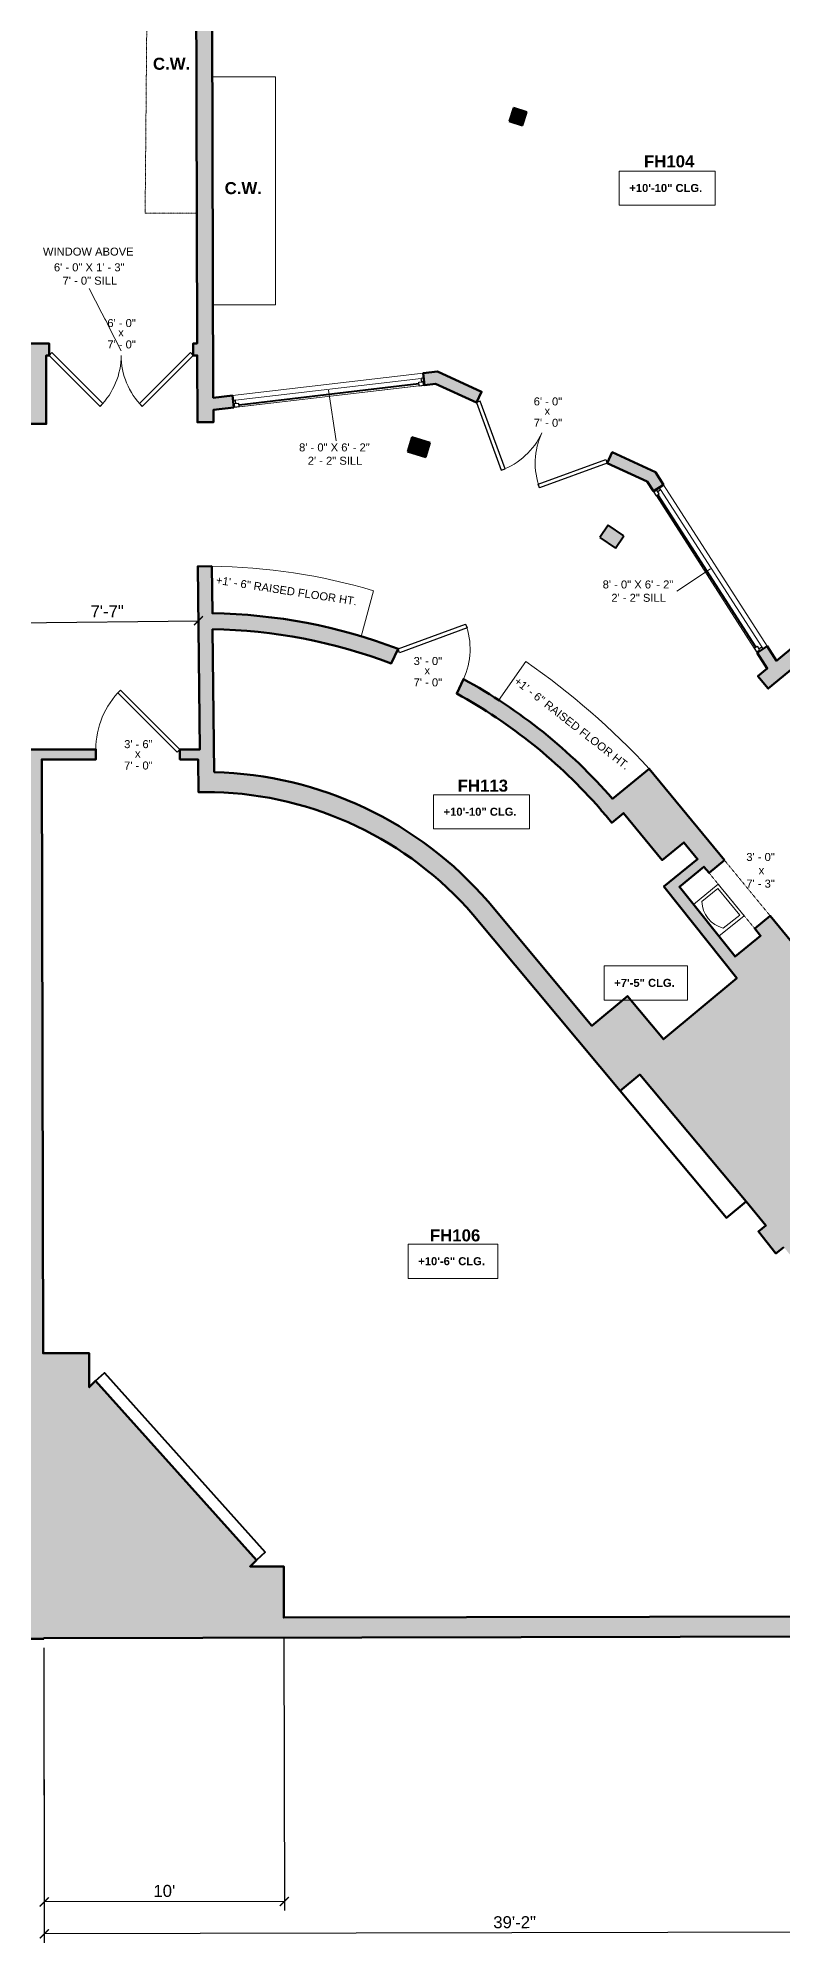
# Model space of a CAD drawing. Header units: inches. Extents: x -2078 to 106214, y -964 to 6385.
# Drawn here: x 80421 to 80793, y 3438 to 4390 of the extents above; entities that cross this region are included whole.
import ezdxf

# ---------------------------------------------------------------- set-up
doc = ezdxf.new("R2010")
doc.units = ezdxf.units.IN
doc.header["$MEASUREMENT"] = 0
doc.linetypes.add('HIDDEN2', pattern=[0.1875, 0.125, -0.0625])
doc.linetypes.add('Overhead', pattern=[0.15625, 0.09375, -0.0625])
for name, color, linetype, lineweight in [('A-ANNO', 2, 'Continuous', 5), ('A-ANNO-DIMS', 1, 'Continuous', 9), ('A-COLS', 3, 'Continuous', 9), ('A-DETAIL-3', 40, 'Continuous', 15), ('A-DOOR', 1, 'Continuous', 18), ('A-GLAZ', 2, 'Continuous', 30), ('A-HIDDEN', 2, 'HIDDEN2', 18), ('A-WALL', 3, 'Continuous', 40), ('A-WINDOWS', 2, 'Continuous', 18)]:
    doc.layers.add(name, color=color, linetype=linetype, lineweight=lineweight)
doc.layers.add('A-HATCH', color=9, linetype='Continuous')
doc.styles.add('Arial_1', font='arial.ttf', dxfattribs={"height": 0.0625})
doc.styles.add('Arial_2', font='arial.ttf', dxfattribs={"height": 3})
doc.styles.add('Arial_B', font='arialbd.ttf', dxfattribs={"height": 4.5})
doc.styles.add('Arial_B_1', font='arialbd.ttf', dxfattribs={"height": 3})
doc.styles.add('JC', font='arial.ttf', dxfattribs={"height": 0.125})
doc.dimstyles.new('JC-DIMS', dxfattribs={"dimtxt": 0.125, "dimasz": 0.09375, "dimexe": 0.09375, "dimexo": 0.09375, "dimgap": 0.046875, "dimtad": 1, "dimdec": 1, "dimzin": 0, "dimdsep": 46, "dimlunit": 4, "dimtxsty": 'JC', "dimblk": 'ARCHTICK', "dimcen": 0.09, "dimclrd": 1, "dimclre": 1, "dimclrt": 256, "dimadec": 0, "dimazin": 0, "dimtfac": 1, "dimtdec": 1, "dimtofl": 0, "dimtmove": 1, "dimatfit": 3, "dimfxl": 1, "dimtolj": 1, "dimtzin": 0, "dimarcsym": 0})

# ---------------------------------------------------------------- blocks, each defined once
blk = doc.blocks.new('JC_COLUMN SQUARE - COLUMN - SQUARE-1489793-1ST FLOOR EXISTING MAIN FLOOR PLAN _FELDMAN HALL_')
at = {"layer": 'A-HATCH'}
blk.add_hatch(color=256, dxfattribs=at).paths.add_polyline_path([(4.75, -3.75), (4.75, 3.75), (-4.75, 3.75), (-4.75, -3.75)])
at = {"layer": 'A-COLS', "lineweight": 40}
for p, q in [((4.75, 3.75), (-4.75, 3.75)), ((-4.75, 3.75), (-4.75, -3.75)), ((4.75, -3.75), (4.75, 3.75)), ((-4.75, -3.75), (4.75, -3.75))]:
    blk.add_line(p, q, dxfattribs=at)
blk = doc.blocks.new('JC_COLUMN SQUARE - COLUMN - SQUARE-1489794-1ST FLOOR EXISTING MAIN FLOOR PLAN _FELDMAN HALL_')
at = {"layer": 'A-HATCH'}
blk.add_hatch(color=256, dxfattribs=at).paths.add_polyline_path([(3.5, -3.5), (3.5, 3.5), (-3.5, 3.5), (-3.5, -3.5)])
at = {"layer": 'A-COLS', "lineweight": 40}
for p, q in [((3.5, 3.5), (-3.5, 3.5)), ((-3.5, 3.5), (-3.5, -3.5)), ((3.5, -3.5), (3.5, 3.5)), ((-3.5, -3.5), (3.5, -3.5))]:
    blk.add_line(p, q, dxfattribs=at)
blk = doc.blocks.new('JC_DOUBLE DOOR - DOUBLE DOOR-1507217-1ST FLOOR EXISTING MAIN FLOOR PLAN _FELDMAN HALL_')
at = {"layer": 'A-DOOR', "lineweight": 30}
for p, q in [((-36, 3), (-10.54, 28.46)), ((-9.13, 27.04), (-34.59, 1.59)), ((-10.54, 28.46), (-9.13, 27.04)), ((10.54, 28.46), (9.13, 27.04)), ((9.13, 27.04), (34.59, 1.59)), ((36, 3), (10.54, 28.46)), ((-34.59, 1.59), (-36, 3)), ((34.59, 1.59), (36, 3))]:
    blk.add_line(p, q, dxfattribs=at)
at = {"layer": 'A-DOOR', "lineweight": 9}
for centre, start, end in [((-36, 3), 0, 45), ((36, 3), 135, 180)]:
    blk.add_arc(centre, 36, start, end, dxfattribs=at)
blk = doc.blocks.new('JC_FIXED WINDOW - MUNTIN - FIXED WINDOW-1509754-1ST FLOOR EXISTING MAIN FLOOR PLAN _FELDMAN HALL_')
at = {"layer": 'A-GLAZ'}
for p, q in [((-44, 5), (-44, -5)), ((-41.25, 5), (-44, 5)), ((-44, 1.5), (-42.75, 1.5)), ((-43.5, 5), (-43.5, 3.25)), ((-43.5, 3.25), (-42.75, 3.25)), ((-41.25, 3.25), (-42.75, 3.25)), ((-42.75, 3.25), (-42.75, 1.5)), ((-41.25, 5), (-41.25, 3.25)), ((41.25, 5), (44, 5)), ((41.25, 5), (41.25, 3.25)), ((41.25, 3.25), (43.5, 3.25)), ((42.75, 3.25), (42.75, 1.5)), ((42.75, 1.5), (44, 1.5)), ((43.5, 5), (43.5, 3.25)), ((44, 5), (44, -5))]:
    blk.add_line(p, q, dxfattribs=at)
at = {"layer": 'A-GLAZ', "lineweight": 9}
for p, q in [((42.75, 1.5), (-42.75, 1.5)), ((41.25, 5), (-41.25, 5))]:
    blk.add_line(p, q, dxfattribs=at)
at = {"layer": 'A-GLAZ', "lineweight": 40}
blk.add_line((-41.25, 4.125), (41.25, 4.125), dxfattribs=at)
at = {"layer": 'A-WINDOWS'}
for p, q in [((44, 5), (-44, 5)), ((-44, -5), (44, -5))]:
    blk.add_line(p, q, dxfattribs=at)
blk = doc.blocks.new('JC_FIXED WINDOW - MUNTIN - FIXED WINDOW-1529674-1ST FLOOR EXISTING MAIN FLOOR PLAN _FELDMAN HALL_')
at = {"layer": 'A-GLAZ'}
for p, q in [((-48, 3), (-48, -3)), ((-45.25, 3), (-48, 3)), ((-47.5, 3), (-47.5, 1.25)), ((-47.5, 1.25), (-46.75, 1.25)), ((-45.25, 1.25), (-46.75, 1.25)), ((-46.75, 1.25), (-46.75, -0.5)), ((-45.25, 3), (-45.25, 1.25)), ((45.25, 3), (48, 3)), ((45.25, 3), (45.25, 1.25)), ((45.25, 1.25), (47.5, 1.25)), ((46.75, 1.25), (46.75, -0.5)), ((47.5, 3), (47.5, 1.25)), ((48, 3), (48, -3)), ((-48, -0.5), (-46.75, -0.5)), ((46.75, -0.5), (48, -0.5))]:
    blk.add_line(p, q, dxfattribs=at)
at = {"layer": 'A-GLAZ', "lineweight": 9}
for p, q in [((45.25, 3), (-45.25, 3)), ((46.75, -0.5), (-46.75, -0.5))]:
    blk.add_line(p, q, dxfattribs=at)
at = {"layer": 'A-GLAZ', "lineweight": 40}
blk.add_line((-45.25, 2.125), (45.25, 2.125), dxfattribs=at)
at = {"layer": 'A-WINDOWS'}
for p, q in [((48, 3), (-48, 3)), ((-48, -3), (48, -3))]:
    blk.add_line(p, q, dxfattribs=at)
blk = doc.blocks.new('JC_OPENING DOOR - OPENING DOOR-1512686-1ST FLOOR EXISTING MAIN FLOOR PLAN _FELDMAN HALL_')
at = {"color": 1, "linetype": 'Overhead'}
for p, q in [((17.68, 5), (-18.32, 5)), ((-18.32, -5), (17.68, -5))]:
    blk.add_line(p, q, dxfattribs=at)
at = {"color": 1}
for p, q in [((-18.32, 5), (-18.32, -5)), ((17.68, -5), (17.68, 5))]:
    blk.add_line(p, q, dxfattribs=at)
blk = doc.blocks.new('JC_SINGLE DOOR-NO TRIM - SINGLE DOOR-1508627-1ST FLOOR EXISTING MAIN FLOOR PLAN _FELDMAN HALL_')
at = {"layer": 'A-DOOR', "lineweight": 30}
for p, q in [((-8.87, -28.04), (16.59, -2.59)), ((18, -4), (-7.46, -29.46)), ((16.59, -2.59), (18, -4)), ((-7.46, -29.46), (-8.87, -28.04))]:
    blk.add_line(p, q, dxfattribs=at)
at = {"layer": 'A-DOOR', "lineweight": 9}
blk.add_arc((18, -4), 36, 180, 225, dxfattribs=at)
blk = doc.blocks.new('JC_SINGLE DOOR-NO TRIM - SINGLE DOOR-1513114-1ST FLOOR EXISTING MAIN FLOOR PLAN _FELDMAN HALL_')
at = {"layer": 'A-DOOR', "lineweight": 30}
for p, q in [((-8.7, 32.2), (-10.11, 30.78)), ((-10.11, 30.78), (19.59, 1.09)), ((21, 2.5), (-8.7, 32.2)), ((19.59, 1.09), (21, 2.5))]:
    blk.add_line(p, q, dxfattribs=at)
at = {"layer": 'A-DOOR', "lineweight": 9}
blk.add_arc((21, 2.5), 42, 135, 180, dxfattribs=at)
blk = doc.blocks.new('_ArchTick')
at = {"color": 0, "linetype": 'ByBlock', "const_width": 0.15}
blk.add_lwpolyline([(-0.5, -0.5), (0.5, 0.5)], dxfattribs=at)
blk = doc.blocks.new('*D2980')
at = {"layer": 'A-ANNO-DIMS', "color": 1, "lineweight": -2, "transparency": 16777216}
for p, q in [((80543.98, 3591.13), (80544.27, 3454.28)), ((80424.01, 3585.59), (80424.29, 3454.03)), ((80544.26, 3458.78), (80424.28, 3458.53))]:
    blk.add_line(p, q, dxfattribs=at)
at = {"layer": 'Defpoints', "color": 0, "transparency": 16777216}
for p in [(80543.97, 3595.63), (80424, 3590.09), (80424.28, 3458.53)]:
    blk.add_point(p, dxfattribs=at)
at = {"layer": 'A-ANNO-DIMS', "color": 1, "lineweight": -2, "transparency": 16777216, "xscale": 4.5, "yscale": 4.5, "zscale": 4.5}
for p, rotation in [((80424.28, 3458.53), 180.1213242115577), ((80544.26, 3458.78), 0.121324211557674)]:
    blk.add_blockref('_ArchTick', p, dxfattribs=dict(at, rotation=rotation))
at = {"layer": 'A-ANNO-DIMS', "color": 2, "transparency": 16777216, "insert": (80484.26, 3463.97), "char_height": 6, "width": 0.4874, "attachment_point": 5, "rotation": 0.12132, "style": 'JC'}
blk.add_mtext("\\A1;10'", dxfattribs=at)
blk = doc.blocks.new('*D2982')
at = {"layer": 'A-ANNO-DIMS', "color": 1, "lineweight": -2, "transparency": 16777216}
for p, q in [((80893.86, 3660.52), (80894.33, 3439.02)), ((80424.01, 3585.59), (80424.32, 3438.03)), ((80894.32, 3443.52), (80424.31, 3442.53))]:
    blk.add_line(p, q, dxfattribs=at)
at = {"layer": 'Defpoints', "color": 0, "transparency": 16777216}
for p in [(80893.86, 3665.02), (80424, 3590.09), (80424.31, 3442.53)]:
    blk.add_point(p, dxfattribs=at)
at = {"layer": 'A-ANNO-DIMS', "color": 1, "lineweight": -2, "transparency": 16777216, "xscale": 4.5, "yscale": 4.5, "zscale": 4.5}
for p, rotation in [((80424.31, 3442.53), 180.1213242115577), ((80894.32, 3443.52), 0.121324211557674)]:
    blk.add_blockref('_ArchTick', p, dxfattribs=dict(at, rotation=rotation))
at = {"layer": 'A-ANNO-DIMS', "color": 2, "transparency": 16777216, "insert": (80659.31, 3448.34), "char_height": 6, "width": 0.4874, "attachment_point": 5, "rotation": 0.12132, "style": 'JC'}
blk.add_mtext('\\A1;39\'-2"', dxfattribs=at)
blk = doc.blocks.new('JC- existing door Tag_quad - JC- existing door Tag_quad-839775-1ST FLOOR EXISTING MAIN FLOOR PLAN _FELDMAN HALL_')
at = {"layer": 'A-ANNO', "insert": (-0.023, 0.038), "char_height": 0.0625, "width": 0.0505, "attachment_point": 1, "style": 'Arial_1', "bg_fill": 3, "box_fill_scale": 1.25, "bg_fill_color": 256, "bg_fill_true_color": 13158600, "bg_fill_transparency": 0}
blk.add_mtext('x', dxfattribs=at)
blk = doc.blocks.new('*D3012')
at = {"layer": 'A-ANNO-DIMS', "color": 1, "lineweight": -2, "transparency": 16777216}
for p, q in [((80411.02, 4039.26), (80410.27, 4102.54)), ((80410.32, 4098.04), (80501.32, 4099.11)), ((80501.3, 4100.27), (80501.37, 4094.61))]:
    blk.add_line(p, q, dxfattribs=at)
at = {"layer": 'Defpoints', "color": 0, "transparency": 16777216}
for p in [(80501.25, 4104.77), (80501.32, 4099.11), (80411.07, 4034.76)]:
    blk.add_point(p, dxfattribs=at)
at = {"layer": 'A-ANNO-DIMS', "color": 1, "lineweight": -2, "transparency": 16777216, "xscale": 4.5, "yscale": 4.5, "zscale": 4.5}
for p, rotation in [((80410.32, 4098.04), 180.6758256512816), ((80501.32, 4099.11), 0.6758256512815601)]:
    blk.add_blockref('_ArchTick', p, dxfattribs=dict(at, rotation=rotation))
at = {"layer": 'A-ANNO-DIMS', "color": 2, "transparency": 16777216, "insert": (80455.76, 4103.82), "char_height": 6, "width": 0.4008, "attachment_point": 5, "rotation": 0.67583, "style": 'JC'}
blk.add_mtext('\\A1;7\'-7"', dxfattribs=at)

msp = doc.modelspace()

# ---------------------------------------------------------------- linework, layer by layer
at = {"layer": 'A-ANNO'}
for p, q in [((80566.322, 4214.319), (80570.127, 4189.102)), ((80757.102, 4125.118), (80740.323, 4113.906))]:
    msp.add_line(p, q, dxfattribs=at)
at = {"layer": 'A-ANNO', "flags": 128}
for points in [[(80711.497, 4323.932), (80759.583, 4323.932), (80759.583, 4306.864), (80711.497, 4306.864)], [(80618.708, 4012.053), (80666.793, 4012.053), (80666.793, 3994.984), (80618.708, 3994.984)], [(80703.984, 3926.502), (80745.72, 3926.502), (80745.72, 3909.433), (80703.984, 3909.433)], [(80606.052, 3787.331), (80650.963, 3787.331), (80650.963, 3770.263), (80606.052, 3770.263)]]:
    msp.add_lwpolyline(points, close=True, dxfattribs=at)
at = {"layer": 'A-DETAIL-3', "lineweight": 9}
for p, q in [((80582.656, 4091.301), (80588.853, 4114.058)), ((80664.92, 4078.713), (80651.305, 4059.245))]:
    msp.add_line(p, q, dxfattribs=at)
for points in [[(80508.319, 4371.111), (80539.819, 4371.111), (80539.819, 4257.101), (80508.633, 4257.101)], [(80748.672, 3957.248), (80761.043, 3967.403), (80774.021, 3951.593), (80761.27, 3941.434)], [(80763.566, 3945.415), (80771.78, 3951.959), (80760.835, 3965.292), (80752.912, 3958.789)]]:
    msp.add_lwpolyline(points, dxfattribs=at)
for centre, radius, start, end in [((80504.795, 3832.976), 293.381, 73.350521, 89.384285), ((80442.877, 3760.858), 387.731, 42.967149, 55.063125), ((80766.831, 3958.947), 13.92, 180.650711, 256.435749)]:
    msp.add_arc(centre, radius, start, end, dxfattribs=at)
at = {"layer": 'A-HIDDEN'}
for p, q in [((80474.694, 4302.949), (80476.783, 4541.736)), ((80500.507, 4302.949), (80474.694, 4302.949))]:
    msp.add_line(p, q, dxfattribs=at)
at = {"layer": 'A-WALL', "lineweight": 60}
for points in [[(80499.848, 4541.736), (80500.687, 4237.761), (80498.703, 4237.761), (80498.703, 4231.761), (80500.703, 4231.761), (80500.795, 4198.339), (80508.795, 4198.361), (80508.778, 4204.524), (80519.002, 4205.727), (80518.301, 4211.686), (80508.762, 4210.563), (80508.065, 4463.007)], [(80712.128, 3864.01), (80765.162, 3800.536), (80774.969, 3808.653)], [(80169.548, 3590.089), (80424.001, 3590.089), (80424.001, 3590.363), (80821.541, 3591.296)]]:
    msp.add_lwpolyline(points, dxfattribs=at)
at = {"layer": 'A-WALL', "lineweight": 60, "flags": 128}
msp.add_lwpolyline([(80780.505, 4083.103), (80785.562, 4075.224), (80780.902, 4071.354), (80786.013, 4065.2), (80806.602, 4082.297), (80833.902, 4049.316), (80840.064, 4054.417), (80812.756, 4087.408), (81007.327, 4249.121), (81007.504, 4248.908), (81015.207, 4255.284), (81010.337, 4261.168, 0.0011011), (81008.359, 4263.455), (81001.212, 4256.433), (81001.714, 4255.854), (81002.214, 4255.275), (80790.213, 4079.086), (80785.554, 4086.344)], format="xyb", close=True, dxfattribs=at)
at = {"layer": 'A-WALL', "lineweight": 60}
for points in [[(80211.83, 4230.953), (80214.275, 4230.953), (80214.522, 4197.535), (80425.279, 4197.535), (80425.279, 4231.761), (80426.703, 4231.761), (80426.703, 4237.761), (80416.279, 4237.761), (80416.279, 4207.535), (80222.448, 4207.535), (80222.231, 4237.012), (80214.231, 4237.012), (80214.231, 4236.953), (80211.83, 4236.953)], [(80614.344, 4216.952), (80619.838, 4217.598), (80640.259, 4208.146), (80642.779, 4213.591), (80620.82, 4223.756), (80613.642, 4222.911)], [(80733.699, 4167.133), (80729.704, 4173.358), (80708.119, 4183.348), (80705.599, 4177.903), (80725.598, 4168.646), (80728.649, 4163.892)]]:
    msp.add_lwpolyline(points, close=True, dxfattribs=at)
at = {"layer": 'A-WALL'}
msp.add_lwpolyline([(80449.918, 3719.022), (80454.383, 3723.029), (80534.754, 3633.46), (80530.288, 3629.453)], dxfattribs=at)

# ---------------------------------------------------------------- block references
at = {"layer": 'A-COLS'}
for name, p, rotation in [('JC_COLUMN SQUARE - COLUMN - SQUARE-1489794-1ST FLOOR EXISTING MAIN FLOOR PLAN _FELDMAN HALL_', (80661.02, 4351.171), 342), ('JC_COLUMN SQUARE - COLUMN - SQUARE-1489793-1ST FLOOR EXISTING MAIN FLOOR PLAN _FELDMAN HALL_', (80611.452, 4185.957), 342.7085207943595), ('JC_COLUMN SQUARE - COLUMN - SQUARE-1489793-1ST FLOOR EXISTING MAIN FLOOR PLAN _FELDMAN HALL_', (80707.92, 4141.129), 325.7085207943596)]:
    msp.add_blockref(name, p, dxfattribs=dict(at, rotation=rotation))
at = {"layer": 'A-DOOR', "rotation": 129.3810887830266}
msp.add_blockref('JC_OPENING DOOR - OPENING DOOR-1512686-1ST FLOOR EXISTING MAIN FLOOR PLAN _FELDMAN HALL_', (80771.524, 3962.515), dxfattribs=at)
at = {"layer": 'A-WINDOWS'}
for name, p, rotation in [('JC_FIXED WINDOW - MUNTIN - FIXED WINDOW-1509754-1ST FLOOR EXISTING MAIN FLOOR PLAN _FELDMAN HALL_', (80823.104, 4406.167), 330.6863412410737), ('JC_FIXED WINDOW - MUNTIN - FIXED WINDOW-1529674-1ST FLOOR EXISTING MAIN FLOOR PLAN _FELDMAN HALL_', (80566.322, 4214.319), 186.7143977707456), ('JC_FIXED WINDOW - MUNTIN - FIXED WINDOW-1529674-1ST FLOOR EXISTING MAIN FLOOR PLAN _FELDMAN HALL_', (80757.102, 4125.118), 122.6947001495343)]:
    msp.add_blockref(name, p, dxfattribs=dict(at, rotation=rotation))

# ---------------------------------------------------------------- texts
at = {"layer": 'A-ANNO', "attachment_point": 1}
for s, insert, char_height, width, style in [('C.W.', (80478.6, 4380.591), 6, 22.624, 'Arial_B'), ('FH104', (80723.956, 4331.801), 6, 75.346, 'Arial_B'), ('C.W.', (80514.43, 4318.4), 6, 22.624, 'Arial_B'), ('+10\'-10" CLG.', (80716.617, 4317.479), 4, 45.652, 'Arial_B_1'), ('WINDOW ABOVE', (80423.627, 4285.664), 4, 52.318, 'Arial_2'), ('6\' - 0" X 1\' - 3"', (80429.112, 4277.809), 4, 52.318, 'Arial_2'), ('7\' - 0" SILL', (80433.445, 4271.143), 4, 52.318, 'Arial_2'), ('8\' - 0" X 6\' - 2"', (80551.62, 4187.769), 4, 44.642, 'Arial_2'), ('2\' - 2" SILL', (80555.953, 4181.102), 4, 34.138, 'Arial_2'), ('8\' - 0" X 6\' - 2"', (80703.309, 4119.237), 4, 44.642, 'Arial_2'), ('2\' - 2" SILL', (80707.642, 4112.571), 4, 34.138, 'Arial_2'), ('FH113', (80630.854, 4019.649), 6, 59.388, 'Arial_B'), ('+10\'-10" CLG.', (80623.828, 4005.599), 4, 45.652, 'Arial_B_1'), ('3\' - 0"', (80775.069, 3982.993), 4, 17.978, 'Arial_2'), ('x', (80781.236, 3976.326), 4, 3.232, 'Arial_2'), ('7\' - 3"', (80775.069, 3969.66), 4, 17.978, 'Arial_2'), ('+7\'-5" CLG.', (80709.104, 3920.048), 4, 37.976, 'Arial_B_1'), ('FH106', (80616.991, 3794.791), 6, 75.346, 'Arial_B'), ('+10\'-6" CLG.', (80611.172, 3780.878), 4, 41.814, 'Arial_B_1')]:
    msp.add_mtext(s, dxfattribs=dict(at, insert=insert, char_height=char_height, width=width, style=style))
at = {"layer": 'A-ANNO', "char_height": 4, "width": 17.978, "attachment_point": 1, "style": 'Arial_2', "bg_fill": 3, "box_fill_scale": 1.25, "bg_fill_color": 256, "bg_fill_true_color": 13158600, "bg_fill_transparency": 0}
for s, insert in [('6\' - 0"', (80455.818, 4249.945)), ('6\' - 0"', (80668.851, 4210.762)), ('3\' - 0"', (80608.85, 4080.97)), ('3\' - 6"', (80464.209, 4039.398))]:
    msp.add_mtext(s, dxfattribs=dict(at, insert=insert))
at = {"layer": 'A-ANNO', "char_height": 4, "width": 89.284, "attachment_point": 1, "style": 'Arial_2'}
for insert, rotation in [((80510.451, 4121.547), 351.263923), ((80661.143, 4071.296), 322.01494)]:
    msp.add_mtext('+1\' - 6" RAISED FLOOR HT.', dxfattribs=dict(at, insert=insert, rotation=rotation))

# ---------------------------------------------------------------- dimensions: what is measured, and where the dimension line sits
at = {"layer": 'A-ANNO-DIMS'}
for base, p1, picture, middle in [((80424.314, 3442.527), (80893.855, 3665.022), '*D2982', (80659.308, 3448.34)), ((80424.28, 3458.527), (80543.969, 3595.633), '*D2980', (80484.258, 3463.968))]:
    dim = msp.add_linear_dim(base=base, p1=p1, p2=(80424.001, 3590.089), angle=0.121324, dimstyle='JC-DIMS', override={"dimclrt": 2}, dxfattribs=at)
    dim.commit()
    dim.dimension.update_dxf_attribs({"geometry": picture, "text_midpoint": middle})

# ---------------------------------------------------------------- next in the draw order: texts
at = {"layer": 'A-ANNO', "char_height": 4, "width": 17.978, "attachment_point": 1, "style": 'Arial_2', "bg_fill": 3, "box_fill_scale": 1.25, "bg_fill_color": 256, "bg_fill_true_color": 13158600, "bg_fill_transparency": 0}
for insert in [(80455.818, 4239.264), (80668.851, 4200.08), (80608.85, 4070.289), (80464.209, 4028.717)]:
    msp.add_mtext('7\' - 0"', dxfattribs=dict(at, insert=insert))

# ---------------------------------------------------------------- next in the draw order: hatches: boundary and pattern name
at = {"layer": 'A-HATCH'}
h = msp.add_hatch(color=256, dxfattribs=at)
h.dxf.hatch_style = 1
h.paths.add_polyline_path([(79668.779, 4564.814), (79710.79, 4564.862), (79710.78, 4572.862), (79633.779, 4572.774), (79633.779, 4195.785), (79932.037, 4195.785), (79931.978, 4230.953), (79934.33, 4230.953), (79934.33, 4236.953), (79923.968, 4236.939), (79924.021, 4205.785), (79643.779, 4205.785), (79643.779, 4539.814), (79668.779, 4539.814)])
h.paths.add_polyline_path([(79850.78, 4573.022), (79848.78, 4573.019), (79848.789, 4565.019), (79850.79, 4565.022)])
h.paths.add_polyline_path([(79931.779, 4565.114), (79934.107, 4565.117), (79934.098, 4573.117), (79898.78, 4573.076), (79898.79, 4565.076), (79923.779, 4565.105), (79923.779, 4338.953), (79931.779, 4338.953)])
h.paths.add_polyline_path([(80037.08, 4236.953), (80031.33, 4236.953), (80031.33, 4230.953), (80037.08, 4230.953)])
h.paths.add_polyline_path([(80114.83, 4236.953), (80109.08, 4236.953), (80109.08, 4230.953), (80114.83, 4230.953)])
h.paths.add_polyline_path([(80425.279, 4231.761), (80426.703, 4231.761), (80426.703, 4237.761), (80416.279, 4237.761), (80416.279, 4207.535), (80222.448, 4207.535), (80222.231, 4237.012), (80214.231, 4237.012), (80214.231, 4236.953), (80211.83, 4236.953), (80211.83, 4230.953), (80214.275, 4230.953), (80214.522, 4197.535), (80425.279, 4197.535)])
h.paths.add_polyline_path([(80219.808, 4565.443), (80222.498, 4565.446), (80222.489, 4573.446), (80186.395, 4573.405), (80186.404, 4565.405), (80187.246, 4565.406), (80186.191, 4542.407), (80211.978, 4542.407), (80213.479, 4338.95), (80221.479, 4339.009)])
h.paths.add_polyline_path([(80138.395, 4573.35), (80136.098, 4573.347), (80136.107, 4565.347), (80138.404, 4565.35)])
h.paths.add_polyline_path([(80426.989, 4573.68), (80424.489, 4573.677), (80424.498, 4565.677), (80426.998, 4565.68)])
h.paths.add_polyline_path([(80507.778, 4566.891), (80536.556, 4566.055), (80550.932, 4565.368), (80565.292, 4564.41), (80579.631, 4563.184), (80593.945, 4561.688), (80608.229, 4559.924), (80606.751, 4549.288), (80614.675, 4548.188), (80617.254, 4566.751, 0.0457909), (80475.848, 4573.99), (80475.848, 4573.735), (80474.989, 4573.734), (80474.998, 4565.734), (80475.848, 4565.735), (80475.848, 4541.736), (80499.848, 4541.736), (80500.687, 4237.761), (80498.703, 4237.761), (80498.703, 4231.761), (80500.703, 4231.761), (80500.795, 4198.339), (80508.795, 4198.361), (80508.778, 4204.524), (80519.002, 4205.727), (80518.301, 4211.686), (80508.762, 4210.563), (80508.065, 4463.007), (80541.039, 4463.007), (80541.039, 4486.007), (80597.214, 4480.64), (80597.211, 4480.615, -0.0018245), (80605.084, 4479.149), (80606.605, 4478.859), (80608.862, 4488.608, 0.0005516), (80606.462, 4489.066), (80609.721, 4512.53), (80601.798, 4513.631), (80597.903, 4485.597), (80540.442, 4491.087), (80507.978, 4494.494)])
h.paths.add_polyline_path([(80620.82, 4223.756), (80613.642, 4222.911), (80614.344, 4216.952), (80619.838, 4217.598), (80640.259, 4208.146), (80642.779, 4213.591)])
h.paths.add_polyline_path([(80708.119, 4183.348), (80705.599, 4177.903), (80725.598, 4168.646), (80728.649, 4163.892), (80733.699, 4167.133), (80729.704, 4173.358)])
h.paths.add_polyline_path([(80703.209, 4465.783, 0.0093863), (80690.698, 4469.662), (80688.44, 4459.912), (80689.182, 4459.71), (80689.924, 4459.507), (80687.793, 4452.894), (80695.408, 4450.441), (80697.554, 4457.104), (80698.521, 4456.792), (80699.488, 4456.478)])
h.paths.add_polyline_path([(80787.197, 4432.087, 0.0005455), (80785.845, 4432.734), (80782.124, 4423.429), (80782.291, 4423.35)])
h.paths.add_polyline_path([(80874.38, 4382.082, 0.0045647), (80863.929, 4389.003), (80859.022, 4380.266), (80859.729, 4379.805), (80860.435, 4379.344), (80856.603, 4373.486), (80863.297, 4369.107), (80867.104, 4374.926), (80867.672, 4374.545), (80868.239, 4374.163)])
h.paths.add_polyline_path([(80949.486, 4323.371, 0.0019454), (80945.502, 4326.93), (80939.36, 4319.011, -0.0014762), (80942.34, 4316.349)])
h.paths.add_polyline_path([(81007.327, 4249.121), (81007.504, 4248.908), (81015.207, 4255.284), (81010.337, 4261.168, 0.0011011), (81008.359, 4263.455), (81001.212, 4256.433), (81001.714, 4255.854), (81002.214, 4255.275), (80790.213, 4079.086), (80785.554, 4086.344), (80780.505, 4083.103), (80785.562, 4075.224), (80780.902, 4071.354), (80786.013, 4065.2), (80806.602, 4082.297), (80833.902, 4049.316), (80840.064, 4054.417), (80812.756, 4087.408)])
h.paths.add_polyline_path([(81072.594, 4185.953), (81064.891, 4179.577), (81092.309, 4146.452), (80971.033, 4045.124), (80925.009, 4100.475), (80920.396, 4096.639), (80937.019, 4076.647), (80939.326, 4078.565), (80948.916, 4067.031), (80946.609, 4065.113), (80966.429, 4041.277), (80898.156, 3984.234), (80863.019, 4026.685), (80856.856, 4021.583), (80935.285, 3926.831), (80941.447, 3931.932), (80907.721, 3972.679), (80976.019, 4029.743), (81005.749, 3993.989), (81008.056, 3995.907), (81017.646, 3984.373), (81015.339, 3982.455), (81022.053, 3974.381), (81026.666, 3978.217), (80980.624, 4033.59), (81101.873, 4134.897), (81127.39, 4104.069), (81135.094, 4110.446)])
h.paths.add_polyline_path([(81189.878, 4028.576), (81197.582, 4034.952), (81192.48, 4041.115), (81184.777, 4034.739), (80991.171, 3871.86), (80964.402, 3904.2), (80958.239, 3899.099), (80992.831, 3857.308), (80998.994, 3862.409), (80996.272, 3865.697)], flags=17)
h.paths.add_polyline_path([(79746.936, 4053.607), (79583.042, 4107.764), (79599.796, 4098.092), (79583.67, 4100.935), (79579.32, 4088.984), (79679.614, 4055.842), (79679.614, 3874.786), (79857.634, 3874.786), (79858.295, 3484.367), (80170.315, 3484.367), (80169.548, 3590.089), (80424.001, 3590.089), (80424.001, 3590.363), (80821.541, 3591.296), (80913.234, 3668.227), (80977.185, 3590.966), (81025.415, 3631.48), (81084.245, 3560.218), (81383.734, 3810.056), (81360.815, 3837.744), (81353.112, 3831.368), (81354.221, 3830.028), (81332.882, 3811.899), (81348.415, 3793.616), (81175.401, 3649.285), (81050.801, 3799.819), (81044.638, 3794.718), (81103.367, 3723.765), (81096.892, 3718.325), (81100.751, 3713.731), (81107.193, 3719.143), (81169.258, 3644.16), (81094.004, 3581.383), (81032.249, 3656.189), (81073.185, 3690.576), (81069.326, 3695.17), (81028.429, 3660.816), (81011.529, 3681.288), (81003.522, 3674.678), (81003.325, 3674.912), (81000.119, 3672.218), (81027.133, 3640.059), (81025.889, 3639.014), (80998.875, 3671.173), (80995.668, 3668.48), (80995.81, 3668.312), (80995.334, 3667.919), (81019.049, 3639.192), (80978.465, 3605.102), (80926.812, 3667.507), (80967.662, 3701.821), (80968.011, 3701.405), (80975.668, 3707.837), (80975.319, 3708.253), (80986.86, 3717.948), (80973.353, 3734.028), (80908.848, 3679.843), (80888.385, 3704.566), (80872.208, 3691.176), (80893.855, 3665.022), (80817.892, 3601.288), (80543.969, 3600.644), (80543.969, 3626.291), (80527.126, 3626.291), (80530.288, 3629.453), (80449.918, 3719.022), (80446.762, 3715.866), (80446.762, 3732.866), (80423.699, 3732.866), (80423.07, 4029.761), (80450.095, 4029.761), (80450.095, 4034.761), (80411.07, 4034.761), (80411.07, 4038.261), (80406.07, 4038.261), (80406.07, 4029.761), (80413.07, 4029.761), (80413.735, 3715.835), (80411.785, 3715.826), (80411.812, 3709.826), (80413.748, 3709.835), (80413.98, 3600.089), (80335.98, 3600.089), (80335.98, 3709.475), (80340.063, 3709.494), (80340.035, 3715.494), (80296.036, 3715.29), (80296.064, 3709.29), (80330.98, 3709.452), (80330.98, 3600.089), (80252.98, 3600.089), (80252.98, 3628.839), (80247.98, 3628.839), (80247.98, 3600.089), (80169.475, 3600.089), (80169.306, 3623.388), (80162.306, 3623.338), (80162.531, 3592.367), (80154.133, 3592.367, -0.0313422), (80154.321, 3589.367, -0.0313422), (80154.133, 3586.367), (80162.575, 3586.367), (80163.264, 3491.367), (79866.283, 3491.367), (79865.918, 3707.367), (80090.918, 3708.411), (80092.119, 3586.367), (80106.51, 3586.367, -0.0313422), (80106.321, 3589.367, -0.0313422), (80106.51, 3592.367), (80097.061, 3592.367), (80095.689, 3731.743), (80105.629, 3731.743), (80105.629, 3736.743), (80090.64, 3736.743), (80090.869, 3713.411), (79865.909, 3712.367), (79865.388, 4020.267), (79923.387, 4021.093), (79923.273, 4028.092), (79929.894, 4028.167), (79929.894, 4034.776), (79925.894, 4034.776), (79925.894, 4033.122), (79923.216, 4033.091), (79837.614, 4031.873), (79805.925, 4031.449), (79805.964, 4024.47), (79805.979, 4023.449), (79830.614, 4023.794), (79830.614, 3886.786), (79825.529, 3886.786), (79825.529, 3881.786), (79686.614, 3881.786), (79686.614, 4023.773), (79761.975, 4024.2), (79761.936, 4031.2), (79759.936, 4031.188), (79759.936, 4044.966), (79746.936, 4044.966)])
h.paths.add_polyline_path([(79929.894, 4061.276), (79925.894, 4061.276), (79925.894, 4058.776), (79929.894, 4058.776)], flags=17)
h.paths.add_polyline_path([(80324.674, 4114.233), (79925.894, 4112.941), (79925.894, 4103.276), (79929.894, 4103.276), (79929.894, 4104.953), (80162.531, 4105.707), (80162.807, 3999.835), (80159.569, 3999.835), (80159.569, 3987.835), (80162.839, 3987.835), (80163.027, 3915.817), (80168.027, 3915.831), (80167.839, 3987.835), (80171.319, 3987.835), (80171.319, 3999.835), (80167.807, 3999.835), (80167.531, 4105.723), (80324.7, 4106.233), (80406.07, 4106.543), (80406.07, 4080.261), (80411.07, 4080.261), (80411.07, 4106.562), (80414.073, 4106.573), (80414.073, 4114.792), (80404.073, 4114.792), (80404.073, 4110.535), (80324.687, 4110.233)])
h.paths.add_polyline_path([(80169.808, 3759.607), (80171.764, 3759.607), (80171.764, 3771.607), (80168.403, 3771.607), (80168.215, 3843.831), (80163.215, 3843.818), (80163.403, 3771.607), (80159.764, 3771.607), (80159.764, 3759.607), (80161.808, 3759.607), (80161.725, 3736.743), (80153.629, 3736.743), (80153.629, 3731.743), (80161.706, 3731.743), (80161.644, 3714.667), (80162.045, 3659.337), (80169.045, 3659.387), (80168.687, 3708.7), (80247.98, 3709.067), (80247.98, 3664.839), (80252.98, 3664.839), (80252.98, 3709.09), (80260.064, 3709.123), (80260.036, 3715.123), (80169.644, 3714.704)], flags=17)
h.paths.add_polyline_path([(80509.211, 4023.406), (80508.369, 4094.809, -0.087484), (80597.708, 4077.725), (80601.067, 4085.005, 0.0881942), (80508.274, 4102.811), (80507.997, 4126.341), (80500.997, 4126.258), (80502.076, 4034.761), (80492.095, 4034.761), (80492.095, 4029.761), (80501.135, 4029.761), (80501.328, 4013.432, -0.0113152), (80509.329, 4013.4, -0.2110837), (80638.461, 3952.179), (80712.128, 3864.01), (80721.872, 3872.157), (80774.969, 3808.653), (80784.861, 3796.702), (80781.091, 3793.675), (80789.855, 3782.757), (80793.789, 3785.916), (80849.253, 3718.908), (80865.43, 3732.298), (80798.798, 3812.799), (80852.061, 3856.521), (80845.642, 3864.341), (80853.372, 3870.685), (80787.013, 3951.526), (80779.284, 3945.181), (80782.193, 3941.637), (80769.445, 3931.172), (80741.661, 3966.048), (80753.905, 3976.099), (80756.443, 3973.007), (80764.172, 3979.352), (80726.597, 4025.127), (80708.245, 4010.063, 0.0892154), (80633.756, 4069.925), (80630.397, 4062.644, -0.0884811), (80702.059, 4004.985, -0.0085918), (80707.854, 3998.098), (80713.751, 4002.939), (80733.078, 3979.394), (80743.905, 3988.281), (80750.733, 3979.963), (80733.907, 3966.152), (80770.3, 3920.47), (80733.703, 3889.87), (80715.685, 3911.42), (80697.937, 3896.591), (80646.084, 3958.651, 0.2117349)])
h.paths.add_polyline_path([(79746.385, 4123.331), (79733.71, 4123.331), (79733.71, 4116.331), (79746.385, 4116.331)])
h.paths.add_polyline_path([(81027.846, 3827.551), (81026.412, 3829.284), (81020.249, 3824.183), (81021.684, 3822.45)], flags=17)
h.paths.add_polyline_path([(80375.785, 3715.659), (80374.035, 3715.651), (80374.063, 3709.651), (80375.813, 3709.659)], flags=17)

# ---------------------------------------------------------------- next in the draw order: linework, layer by layer
at = {"layer": 'A-DETAIL-3', "lineweight": 9}
msp.add_line((80462.703, 4234.108), (80446.814, 4265.293), dxfattribs=at)

# ---------------------------------------------------------------- next in the draw order: block references
at = {"layer": 'A-DOOR'}
for name, p, rotation in [('JC_DOUBLE DOOR - DOUBLE DOOR-1507217-1ST FLOOR EXISTING MAIN FLOOR PLAN _FELDMAN HALL_', (80462.703, 4234.761), 180), ('JC_DOUBLE DOOR - DOUBLE DOOR-1507217-1ST FLOOR EXISTING MAIN FLOOR PLAN _FELDMAN HALL_', (80674.189, 4195.747), 155.1625033420908), ('JC_SINGLE DOOR-NO TRIM - SINGLE DOOR-1508627-1ST FLOOR EXISTING MAIN FLOOR PLAN _FELDMAN HALL_', (80615.735, 4073.833), 155.2338927267079)]:
    msp.add_blockref(name, p, dxfattribs=dict(at, rotation=rotation))
msp.add_blockref('JC_SINGLE DOOR-NO TRIM - SINGLE DOOR-1513114-1ST FLOOR EXISTING MAIN FLOOR PLAN _FELDMAN HALL_', (80471.095, 4032.261), dxfattribs=at)

# ---------------------------------------------------------------- next in the draw order: block references
at = {"layer": 'A-ANNO', "xscale": 64, "yscale": 64, "zscale": 64}
for p in [(80462.703, 4242.808), (80675.737, 4203.625), (80615.735, 4073.833), (80471.095, 4032.261)]:
    msp.add_blockref('JC- existing door Tag_quad - JC- existing door Tag_quad-839775-1ST FLOOR EXISTING MAIN FLOOR PLAN _FELDMAN HALL_', p, dxfattribs=at)

# ---------------------------------------------------------------- next in the draw order: linework, layer by layer
at = {"layer": 'A-WALL', "lineweight": 60}
msp.add_lwpolyline([(80853.372, 3870.685), (80787.013, 3951.526), (80779.284, 3945.181), (80782.193, 3941.637), (80769.445, 3931.172), (80741.661, 3966.048), (80753.905, 3976.099), (80756.443, 3973.007), (80764.172, 3979.352), (80726.597, 4025.127), (80708.245, 4010.063, 0.0892154), (80633.756, 4069.925), (80630.397, 4062.644, -0.0884811), (80702.059, 4004.985, -0.0085918), (80707.854, 3998.098), (80713.751, 4002.939), (80733.078, 3979.394), (80743.905, 3988.281), (80750.733, 3979.963), (80733.907, 3966.152), (80770.3, 3920.47), (80733.703, 3889.87), (80715.685, 3911.42), (80697.937, 3896.591), (80646.084, 3958.651, 0.2117349), (80509.211, 4023.406), (80508.369, 4094.809, -0.087484), (80597.708, 4077.725), (80601.067, 4085.005, 0.0881942), (80508.274, 4102.811), (80507.997, 4126.341), (80500.997, 4126.258), (80502.076, 4034.761), (80492.095, 4034.761), (80492.095, 4029.761), (80501.135, 4029.761), (80501.328, 4013.432, -0.0113152), (80509.329, 4013.4, -0.2110837), (80638.461, 3952.179), (80712.128, 3864.01), (80721.872, 3872.157), (80774.969, 3808.653), (80784.861, 3796.702), (80781.091, 3793.675), (80789.855, 3782.757), (80793.789, 3785.916)], format="xyb", dxfattribs=at)
msp.add_lwpolyline([(80817.892, 3601.288), (80543.969, 3600.644), (80543.969, 3626.291), (80527.126, 3626.291), (80530.288, 3629.453), (80449.918, 3719.022), (80446.762, 3715.866), (80446.762, 3732.866), (80423.699, 3732.866), (80423.07, 4029.761), (80450.095, 4029.761), (80450.095, 4034.761), (80411.07, 4034.761)], dxfattribs=at)

# ---------------------------------------------------------------- next in the draw order: dimensions: what is measured, and where the dimension line sits
at = {"layer": 'A-ANNO-DIMS'}
dim = msp.add_linear_dim(base=(80501.317, 4099.109), p1=(80411.07, 4034.761), p2=(80501.251, 4104.765), angle=0.675826, dimstyle='JC-DIMS', override={"dimclrt": 2}, dxfattribs=at)
dim.commit()
dim.dimension.update_dxf_attribs({"geometry": '*D3012', "text_midpoint": (80455.759, 4103.822)})

doc.saveas('drawing.dxf')
